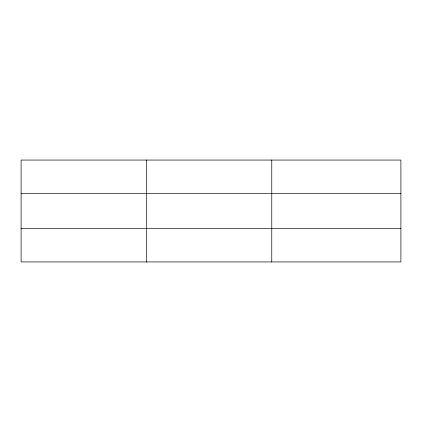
<?xml version="1.0" encoding="UTF-8"?>
<svg xmlns="http://www.w3.org/2000/svg" width="422" height="422" viewBox="0 0 422 422"><rect width="100%" height="100%" fill="white"/><g stroke="black" fill="none" stroke-linecap="round" stroke-linejoin="round"><path stroke-width="0.63" d="M146.434 261.941L146.434 160.059M400.9 193.682L400.9 160.059L21.1 160.059L21.1 261.941L400.9 261.941L400.9 193.682L21.1 193.682M21.1 228.318L400.9 228.318M271.768 160.059L271.768 261.941"/></g></svg>
